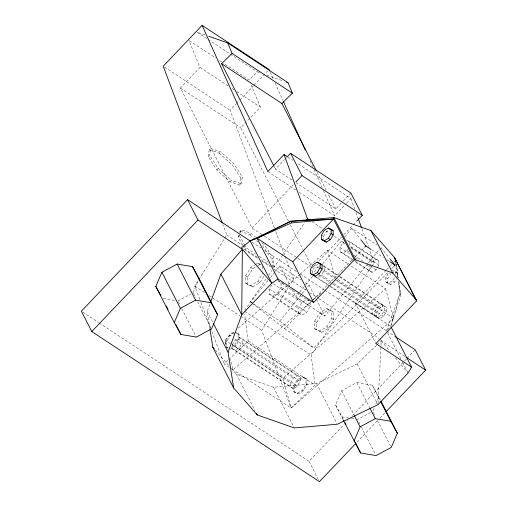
<?xml version="1.0" encoding="UTF-8"?>
<svg xmlns="http://www.w3.org/2000/svg" width="507" height="507" viewBox="0 0 507 507"><rect width="100%" height="100%" fill="white"/><g stroke="black" fill="none" stroke-linecap="round" stroke-linejoin="round"><path stroke-width="0.38" stroke-dasharray="2.54 1.9" d="M378.07 403.078L381.232 340.85L380.421 339.259M208.238 156.65L209.214 149.692L210.608 148.367L220.589 151.802L233.727 163.609L242.327 176.88L241.351 183.838L239.957 185.163L229.969 181.728L216.831 169.921L208.238 156.65L209.632 155.319L210.608 148.367M239.957 185.163L240.933 178.21L242.327 176.88M386.011 270.377L355.077 302.863L390.739 326.381L400.074 293.319L398.578 281.74M390.739 326.381L400.891 294.909L398.958 281.765M242.625 245.046L238.024 236.858L239.285 233.258M239.538 232.542L240.045 231.097L241.44 229.772L251.358 233.467L255.42 237.054M238.024 236.858L239.418 235.527L241.44 229.772M209.898 328.561L207.243 311.463L210.183 303.395M386.448 330.716L400.074 293.319L398.268 281.664M193.059 292.78L198.237 280.707M342.992 419.536L335.533 404.954L341.629 390.745L356.852 382.557L372.284 385.181L380.301 399.858M374.001 408.446L372.778 411.285L374.914 415.455M375.833 404.18L378.881 397.082M263.716 276.271L259.895 282.71L252.835 286.975L245.813 283.324L245.768 275.764L250.737 267.392L254.59 265.066M247.809 284.642L247.765 277.076L252.733 268.71L257.226 265.998M245.813 283.324L250.838 285.663L257.898 281.391L262.86 273.026M225.602 344.722L225.583 341.249L229.227 335.108L234.411 331.977M228.454 348.315L226.61 347.46L226.578 341.908L230.222 335.767L235.406 332.63M232.39 344.576L235.21 339.823L239.228 337.402L242.08 338.727L300.188 377.043L300.214 381.34L297.394 386.093L293.382 388.52L290.524 387.196L232.415 348.879L232.39 344.576L290.505 382.893L290.524 387.196M231.243 347.339L234.488 345.381L238.132 339.24L238.1 333.688L235.026 332.262M230.298 349.177L235.482 346.04L239.127 339.899L239.095 334.347L238.1 333.688M307.546 299.58L310.138 301.285L310.17 306.443L306.779 312.147L301.969 315.062L298.541 313.472L269.388 294.244L269.356 289.085L272.367 284.015M232.415 348.879L235.267 350.204L239.285 347.777L242.105 343.024L242.08 338.727M269.388 294.244L272.81 295.835L277.627 292.926L281.011 287.222L280.986 282.798M323.472 240.787L323.447 236.49L326.267 231.737L330.285 229.31M312.401 273.482L312.382 270.618L315.202 265.864L317.876 264.248M314.479 271.999L317.3 267.246L320.646 265.224M298.541 313.472L298.515 308.313L301.899 302.603L306.716 299.694L310.138 301.285M314.505 276.296L317.357 277.621L321.368 275.2L324.188 270.446L324.169 266.143L322.027 265.148M353.652 260.687L340.045 251.719L340.026 247.416L342.846 242.663L344.183 241.858M340.045 251.719L342.903 253.044L346.915 250.616L347.72 249.26M314.663 321.191L319.632 312.819L326.692 308.554L333.714 312.204L333.752 319.771L328.789 328.137L321.73 332.402L314.708 328.751L314.663 321.191L316.66 322.503L316.704 330.07M316.66 322.503L321.628 314.137L328.688 309.872L333.714 312.204M290.505 382.893L293.325 378.14L297.336 375.719L300.188 377.043M314.708 328.751L319.727 331.09L326.793 326.819L331.755 318.453L331.717 310.886M293.477 386.017L297.121 379.876L302.305 376.745L306.995 379.116L307.027 384.667L303.376 390.808L298.192 393.945L294.504 392.234L293.509 391.575L293.477 386.017L294.478 386.676L294.504 392.234M294.478 386.676L298.122 380.535L303.306 377.404L306.995 379.116M369.204 270.941L369.178 266.644L371.999 261.891L376.01 259.464L378.868 260.788L378.887 265.091L376.067 269.844L372.056 272.265L369.204 270.941L354.298 261.118M293.509 391.575L297.197 393.286L302.381 390.156L306.025 384.008L305.994 378.456M387.773 283.185L385.776 281.873L385.751 277.57L388.571 272.817L390.574 274.135L387.747 278.888L387.773 283.185L390.631 284.516L394.642 282.088L396.658 278.692M372.613 314.613L372.588 310.316L375.408 305.563L379.426 303.135L382.278 304.46L382.303 308.763L379.483 313.516L375.465 315.937L372.613 314.613L330.349 286.747M385.776 281.873L388.628 283.198L392.646 280.77L394.661 277.373M374.686 311.697L377.506 306.944L381.518 304.517L386.372 307.16L386.397 311.463L383.577 316.216L379.559 318.637L374.711 315.994L374.686 311.697L376.682 313.015L376.707 317.312M376.682 313.015L379.502 308.262L383.52 305.835L386.372 307.16M374.711 315.994L377.563 317.319L381.575 314.898L384.401 310.145L384.376 305.848M199.828 299.472L194.802 286.132L198.541 280.143M198.953 279.477L224.278 238.911M224.69 238.246L226.768 234.918L222.865 224.563M371.631 266.593L311.133 355.115L315.094 385.111L291.018 408.053L261.701 330.241L288.268 287.678M288.686 287.013L293.667 279.034L285.023 256.092M244.678 310.354L266.029 279.11M268.704 275.206L271.815 270.649M273.596 268.045L281.6 256.327M282.044 255.674L304.732 222.478M372.075 265.941L374.299 262.683L369.736 250.173M251.789 302.844L250.547 301.868L267.994 280.523M270.485 277.475L274.971 271.986M275.466 271.372L279.953 265.883L300.683 279.553M367.924 263.475L324.949 316.064L295.796 296.842L299.295 292.558M299.789 291.95L312.781 276.049M322.775 263.817L342.764 239.361M344.766 236.915L351.763 228.353L377.031 245.014M253.785 304.004L279.706 321.089L301.633 294.256M302.134 293.648L305.62 289.377M307.616 286.937L309.112 285.111L303.927 281.696M368.424 262.867L380.415 248.189M261.853 234.519L252.023 228.036L180.391 88.053L200.056 67.393L188.737 40.23M274.433 227.979L230.108 110.336L236.053 104.093M236.592 103.523L239.298 100.684M239.836 100.12L253.348 85.924M253.887 85.353L267.398 71.164M288.572 221.375L240.698 127.821L260.364 107.161L251.13 84.999M291.899 179.928L275.51 169.123L284.649 159.521M285.188 158.957L286.797 157.265M252.023 228.036L293.293 184.681M295.835 182.52L335.818 208.884L342.808 201.545M343.347 200.981L350.895 193.047M299.295 192.33L334.715 215.684L346.072 203.751M346.611 203.18L350.939 198.636L297.172 163.184M312.331 267.804L315.588 264.381M318.846 260.953L341.655 236.997M343.828 234.716L352.517 225.59M353.062 225.019L356.32 221.591M386.549 269.806L389.807 266.384M390.352 265.814L391.436 264.673M393.609 262.398L395.777 260.116M318.371 479.546L309.029 461.288L343.873 424.682M344.418 424.112L348.233 420.107M352.587 415.531L406.494 358.912M407.039 358.335L414.663 350.331M357.017 442.186L377.709 420.449M379.889 418.161L385.333 412.445M252.41 303.325L284.63 328.637L312.261 300.512M312.813 299.948L352.599 259.445M355.363 256.637L364.755 247.074M284.63 328.637L313.782 347.859L387.83 272.481M391.702 268.545L393.914 266.295M387.519 329.632L389.129 328.004M259.495 72.653L257.303 71.88L249.045 79.998L223.479 63.141M231.281 368.374L236.414 374.248L273.444 387.209L316.533 383.526L357.156 363.931L376.752 345.14M377.316 344.608L381.232 340.85L404.732 356.345M209.214 149.692L219.195 153.127L220.589 151.802M216.831 169.921L218.225 168.59L209.632 155.319M240.933 178.21L232.333 164.94L233.727 163.609M229.969 181.728L231.363 180.403L241.351 183.838M240.045 231.097L249.964 234.792L251.358 233.467M257.207 257.239L244.925 249.14L246.32 247.809L245.166 245.762M261.808 242.688L264.134 244.735L262.74 246.06L271.872 259.178L272.722 267.468M271.872 259.178L273.267 257.848L264.134 244.735M273.184 267.024L274.116 266.143L273.267 257.848M229.367 367.404L224.119 363.944L228.131 360.122M228.708 359.577L248.196 341.002L244.64 314.08M227.041 348.138L224.759 339.924L234.259 331.641M238.41 328.016L287.659 285.029M288.255 284.509L299.529 274.667M300.119 274.154L327.414 250.325L349.868 265.129M312.565 300.391L233.055 369.793L230.153 359.343M313.161 299.878L318.504 295.213M319.093 294.7L321.47 292.628M385.529 288.641L393.819 318.51L291.164 408.11L282.874 378.241L385.529 288.641L350.527 265.567M255.23 264.679L257.797 263.127L261.384 264.793M257.867 265.611L259.793 264.445L261.232 265.11M391.911 273.324L394.585 271.708L397.437 273.039L397.463 277.335M177.837 300.968L190.981 293.895M370.706 412.4L357.555 419.473L359.691 423.643M163.178 298.477L175.517 300.575M335.533 404.954L342.13 416.849L348.303 417.901M351.389 418.427L355.242 419.08M205.037 34.945L196.995 32.112L207.483 39.033M207.965 35.978L209.429 36.491M266.809 75.226L282.9 80.892M378.868 260.788L349.71 241.566L346.858 240.242L376.01 259.464M397.437 273.039L392.589 270.396L394.585 271.708M277.557 280.472L280.301 281.746M236.636 333.207L239.095 334.347M226.838 347.377L228.068 347.948M208.136 39.464L229.772 53.723M230.425 54.16L257.303 71.88M189.39 40.668L215.614 57.956M219.544 60.548L222.827 62.71M200.056 67.393L228.898 86.412M232.174 88.573L234.145 89.872M236.769 91.602L260.364 107.161M164.522 67.089L230.108 110.336M287.995 157.132L292.583 160.155M180.391 88.053L240.698 127.821M267.816 171.569L296.018 190.169M371.694 249.793L383.355 257.48M386.594 259.616L389.186 261.327M378.887 265.091L349.735 245.863L349.71 241.566M311.989 221.603L323.143 228.955M325.767 230.685L330.355 233.714M334.29 236.306L344.785 243.227M350.686 247.118L374.299 262.683M342.846 242.663L345.438 244.374M351.269 248.221L371.999 261.891M346.915 250.616L348.86 251.903M354.038 255.319L363.113 261.301M370.237 265.998L376.067 269.844M392.646 280.77L394.642 282.088M321.451 235.172L323.447 236.49M340.026 247.416L349.741 253.83M355.572 257.67L358.81 259.806M366.586 264.933L369.178 266.644M385.751 277.57L387.747 278.888M342.903 253.044L354.564 260.731M355.211 261.162L372.056 272.265M388.628 283.198L390.631 284.516M324.169 266.143L339.354 276.163M340.013 276.594L382.278 304.46M323.295 266.124L339.145 276.575M339.804 277.012L379.426 303.135M381.518 304.517L383.52 305.835M324.188 270.446L337.396 279.154M338.055 279.585L382.303 308.763M384.401 310.145L386.397 311.463M314.207 265.205L315.202 265.864M317.3 267.246L318.618 268.114M322.585 270.725L334.468 278.565M337.111 280.308L375.408 305.563M377.506 306.944L379.502 308.262M335.71 280.194L393.819 318.51M264.477 236.249L297.254 257.86M297.907 258.291L310.36 266.505M321.368 275.2L333.257 283.033M333.917 283.47L379.483 313.516M381.575 314.898L383.577 316.216M311.387 269.958L312.382 270.618M319.099 275.048L332.307 283.755M332.966 284.193L372.588 310.316M317.357 277.621L329.905 285.897M330.564 286.328L375.465 315.937M377.563 317.319L379.559 318.637M315.164 276.733L329.689 286.309M252.22 242.289L260.801 247.948M264.755 250.559L296.43 271.441M300.391 274.053L324.144 289.712M324.803 290.15L386.169 330.615M386.828 331.052L394.75 336.268M226.768 234.918L242.409 245.236M243.062 245.661L255.37 253.779M259.248 256.339L268.298 262.303M272.823 265.288L293.667 279.034M261.086 259.793L270.136 265.763M244.197 249.438L258.082 258.589M262.049 261.206L270.643 266.878M273.951 269.059L306.355 290.422M309.663 292.602L318.257 298.268M318.922 298.705L379.097 338.384M257.797 263.127L259.793 264.445M326.692 308.554L328.688 309.872M281.632 282.488L284.224 284.199M278.204 280.897L306.716 299.694M331.755 318.453L333.752 319.771M281.011 287.222L310.17 306.443M250.737 267.392L252.733 268.71M319.632 312.819L321.628 314.137M273.393 283.806L301.899 302.603M277.627 292.926L306.779 312.147M257.898 281.391L259.895 282.71M326.793 326.819L328.789 328.137M269.356 289.085L298.515 308.313M245.768 275.764L247.765 277.076M272.81 295.835L301.969 315.062M250.838 285.663L252.835 286.975M319.727 331.09L321.73 332.402M250.547 301.868L253.139 303.579M244.894 311.437L311.133 355.115M194.802 286.132L204.644 292.615M209.233 295.644L240.058 315.969M240.711 316.406L261.701 330.241M248.196 341.002L315.094 385.111M302.305 376.745L303.306 377.404M239.228 337.402L297.336 375.719M238.132 339.24L239.127 339.899M306.025 384.008L307.027 384.667M242.105 343.024L300.214 381.34M229.227 335.108L230.222 335.767M297.121 379.876L298.122 380.535M235.21 339.823L293.325 378.14M239.285 347.777L297.394 386.093M234.488 345.381L235.482 346.04M302.381 390.156L303.376 390.808M224.759 339.924L231.363 344.278M232.029 344.716L282.874 378.241M225.583 341.249L226.578 341.908M235.267 350.204L293.382 388.52M297.197 393.286L298.192 393.945M231.991 369.134L291.164 408.11M82.698 312.052L98.535 322.496M99.195 322.927L309.029 461.288M279.706 321.089L313.782 347.859M249.964 234.792L258.095 241.966M219.195 153.127L232.333 164.94M218.225 168.59L231.363 180.403M215.361 350.153L229.227 366.022M381.232 340.85L390.358 351.776M395.428 357.847L408.097 373.025M380.915 247.581L389.668 258.5M351.763 228.353L360.515 239.272M239.418 235.527L244.786 245.084M243.005 245.73L244.925 249.14M400.074 293.319L400.891 294.909M317.122 172.348L326.115 189.916M328.631 194.834L335.818 208.884M387.532 332.826L400.879 358.924M402.685 362.448L407.375 371.618M355.077 302.863L375.921 343.588M274.433 167.012L275.51 169.123M290.372 224.893L302.971 249.514M303.332 250.217L311.247 265.693M372.284 385.181L380.098 400.454M357.156 363.931L377.994 404.649M309.112 285.111L315.95 298.477M316.311 299.181L324.949 316.064M377.398 420.316L390.548 446.008M356.852 382.557L369.641 407.552M279.953 265.883L290.036 285.587M291.836 289.104L295.796 296.842M361.466 427.116L375.326 454.196M341.629 390.745L354.063 415.049M342.13 416.849L343.55 419.631M316.533 383.526L337.009 423.541M273.444 387.209L294.282 427.927M207.243 311.463L212.991 322.693M236.414 374.248L255.097 410.759M193.414 293.477L195.544 297.641M197.673 301.804L211.533 328.891M178.191 301.665L179.611 304.441M181.74 308.611L196.31 337.079M270.313 72.343L273.552 79.542M275.168 83.148L282.938 100.43M310.119 160.941L312.705 166.702M314.004 169.585L322.091 187.59M323.384 190.474L334.715 215.684M275.827 231.68L284.744 255.357M200.949 302.432L224.119 363.944M350.939 198.636L354.697 208.941M356.041 212.623L357.917 217.776M361.947 228.822L368.393 246.491M327.414 250.325L335.089 277.956M395.251 262.233L397.545 276.999M396.347 263.982L398.388 277.899M396.278 263.976L398.077 277.874M395.441 271.72L395.46 275.301M262.822 266.219L262.848 270.757"/><path stroke-width="0.76" d="M411.576 367.1L375.921 343.588L416.615 300.835L394.528 257.569L370.902 230.533L333.879 217.579L290.79 221.261L250.166 240.85L241.547 247.689L242.365 249.279L241.712 314.79L228.08 352.181L233.632 387.937L257.258 414.967L294.282 427.927L337.37 424.245L377.994 404.649L408.097 373.025L411.576 367.1L391.1 327.078M355.527 259.888L354.311 259.755L313.611 302.508L292.773 261.783L333.473 219.037L333.879 217.579L355.527 259.888L392.557 272.848L416.184 299.878M210.716 301.931L220.875 274.072L242.365 249.279L197.971 220.013L187.552 199.65L81.374 311.184L91.799 331.54L319.448 481.65L355.927 443.327M155.807 286.442L161.904 272.24L177.127 264.052L192.559 266.676L199.156 278.571L217.63 314.682L211.533 328.891L196.31 337.079L180.885 334.455L174.281 322.553L155.807 286.442L160.941 295.701M174.281 322.553L180.384 308.345L195.607 300.157L211.032 302.78L217.63 314.682M354.006 441.058L360.109 426.856L375.332 418.662L390.758 421.285L397.355 433.187L391.258 447.396L376.036 455.584L360.604 452.96L343.347 420.227M321.476 239.475L324.328 240.8L328.34 238.372L331.166 233.619L331.141 229.322L328.283 227.998L324.271 230.419L321.451 235.172L321.476 239.475L326.324 242.112L330.342 239.691L333.162 234.937L333.137 230.634L331.141 229.322M310.411 273.596L313.263 274.921L317.274 272.5L320.094 267.747L320.075 263.444L317.217 262.119L313.206 264.546L310.385 269.299L310.411 273.596L315.259 276.239L319.271 273.818L322.091 269.059L322.072 264.762L320.075 263.444M306.063 220.526L307.4 218.574L284.04 154.527L267.816 171.569L202.122 25.35L163.21 66.227L222.307 223.08M91.799 331.54L197.971 220.013M356.858 221.02L362.29 215.317L350.895 193.047L290.587 153.285L287.336 156.701L284.04 154.527M296.012 181.829L301.982 175.555L290.587 153.285M385.878 411.874L425.627 370.116L415.201 349.76L395.409 336.705M364.755 247.074L365.864 245.946L371.042 249.362M393.914 266.295L395.016 265.174L390.156 259.102M274.072 166.309L221.584 63.73L232.079 53.412L227.713 42.93L209.429 36.491M316.406 170.948L281.892 103.498L292.387 93.174L288.02 82.698L227.713 42.93M313.611 302.508L277.956 278.989L271.815 283.166L241.712 314.79L220.875 274.072M242.365 249.279L271.815 283.166L250.166 240.85L257.112 238.271L290.79 221.261L333.473 219.037L354.311 259.755M277.956 278.989L257.112 238.271L291.601 222.852L333.473 219.037M286.556 82.185L288.02 82.698M330.995 229.646L333.137 230.634M320.646 264.103L322.072 264.762M202.122 25.35L269.021 69.459L269.667 70.904M232.079 53.412L292.387 93.174M221.584 63.73L281.892 103.498M301.982 175.555L362.29 215.317M389.832 261.751L395.016 265.174M328.283 227.998L330.285 229.31M331.166 233.619L333.162 234.937M307.4 218.574L309.365 219.873M328.34 238.372L330.342 239.691M324.328 240.8L326.324 242.112M317.217 262.119L319.214 263.437M320.094 267.747L322.091 269.059M317.274 272.5L319.271 273.818M313.263 274.921L315.259 276.239M257.112 238.271L292.773 261.783M187.552 199.65L250.243 240.983M406.037 357.207L425.627 370.116M210.018 329.335L212.794 347.213L214.334 348.974M360.997 239.881L365.864 245.946M416.615 300.835L394.528 257.569L394.769 259.121M370.902 230.533L392.557 272.848M290.79 221.261L291.601 222.852M381.011 401.246L397.355 433.187M380.453 401.151L390.758 421.285M370.002 408.249L375.332 418.662M354.418 415.746L360.109 426.856M345.324 423.104L346.04 424.492M354.919 441.851L360.604 452.96M192.559 266.676L211.032 302.78M213.352 323.396L228.08 352.181M256.536 413.566L257.258 414.967M177.127 264.052L195.607 300.157M212.794 347.213L233.632 387.937M161.904 272.24L180.384 308.345M166.315 305.987L168.09 309.454M175.91 324.733L180.885 334.455M283.584 101.875L305.265 150.135M358.189 218.517L361.409 227.351M396.005 261.663L395.777 260.116L395.98 261.663"/></g></svg>
